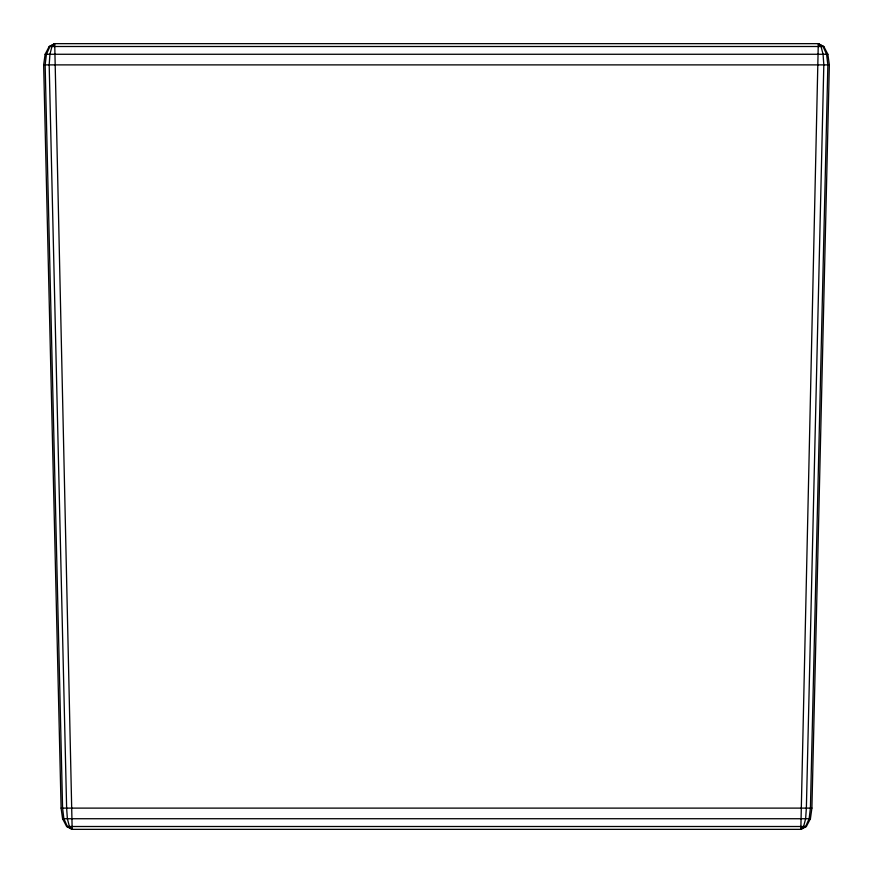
<?xml version="1.0" encoding="UTF-8"?>
<svg xmlns="http://www.w3.org/2000/svg" width="873" height="873" viewBox="0 0 873 873"><rect width="100%" height="100%" fill="white"/><g stroke="black" fill="none" stroke-linecap="round" stroke-linejoin="round"><path stroke-width="1.31" d="M811.901 808.114L829.35 64.886L827.866 54.268L823.817 46.498L818.285 43.65L54.715 43.65L49.183 46.498L45.134 54.268L43.65 64.886L61.099 808.114L62.583 818.732L66.632 826.502L72.164 829.35L800.836 829.35L806.368 826.502L810.417 818.732L811.901 808.114L61.099 808.114M54.715 43.65L51.954 46.498L49.925 54.268L49.183 64.886L66.632 808.114L67.374 818.732L69.393 826.502L72.164 829.35L54.715 43.65L49.925 46.498L46.422 54.268L45.134 64.886L62.583 808.114L63.86 818.732L67.374 826.502L72.164 829.35M800.836 829.35L803.607 826.502L805.626 818.732L806.368 808.114L823.817 64.886L823.075 54.268L821.046 46.498L818.285 43.65L800.836 829.35L805.626 826.502L809.14 818.732L810.417 808.114L827.866 64.886L826.578 54.268L823.075 46.498L818.285 43.65M49.183 46.498L823.817 46.498M45.134 54.268L827.866 54.268M43.65 64.886L829.35 64.886M62.583 818.732L810.417 818.732M66.632 826.502L806.368 826.502"/></g></svg>
